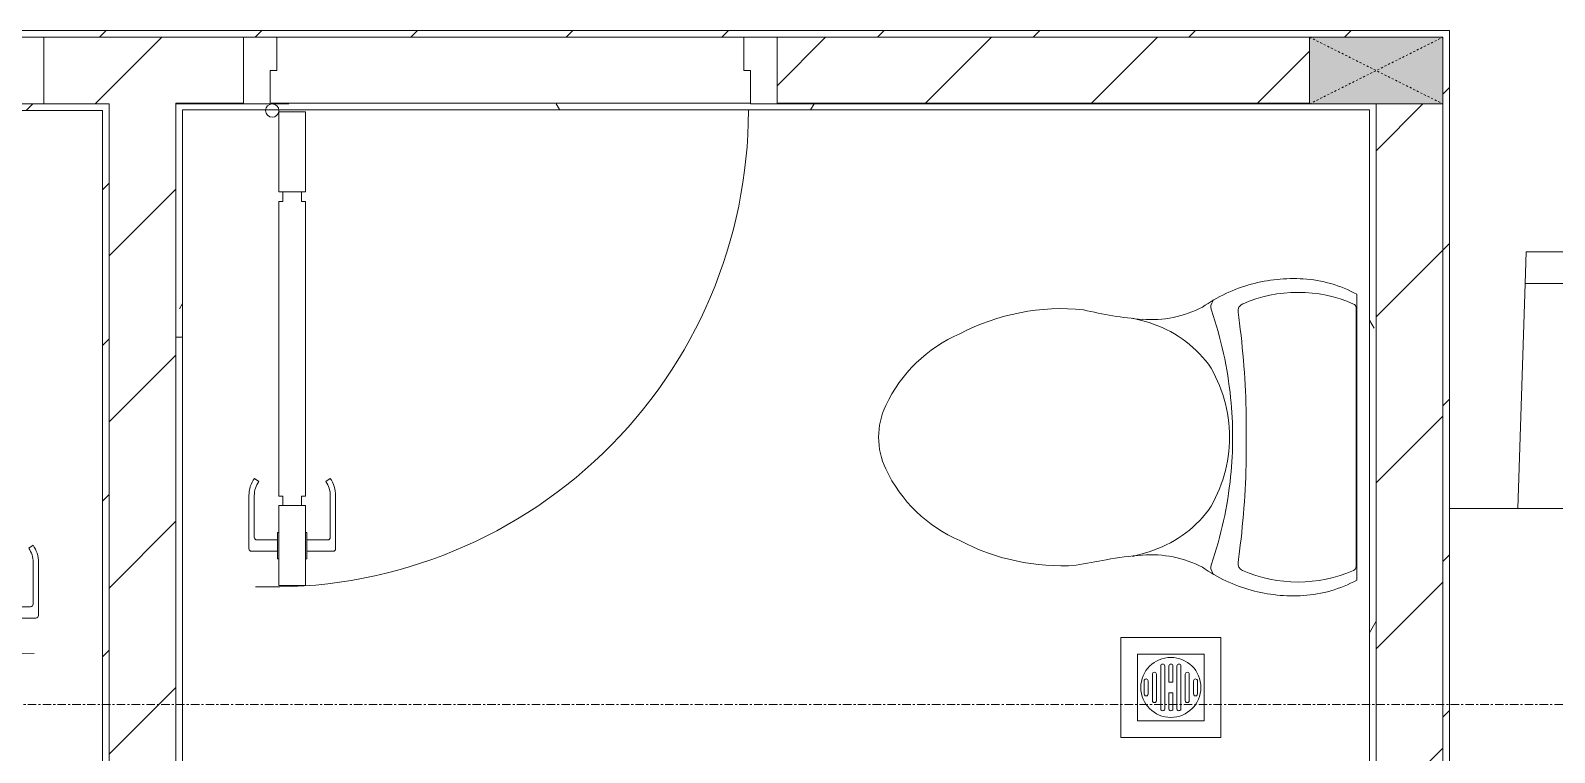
# Model space of a CAD drawing. Header units: millimetres. Extents: x -24439 to 198341, y -52871 to 149926.
# Drawn here: x 63935 to 66220, y 39165 to 40247 of the extents above; entities that cross this region are included whole.
import ezdxf

# ---------------------------------------------------------------- set-up
doc = ezdxf.new("R2010")
doc.units = ezdxf.units.MM
doc.linetypes.add('Dash', pattern=[6, 3, -3])
doc.linetypes.add('Grid Line', pattern=[22.225, 12.7, -3.175, 3.175, -3.175])
for name, color, linetype, lineweight in [('0-1', 7, 'Continuous', 5), ('A-DETL-GENF-1', 9, 'Continuous', 9), ('A-DOOR-1', 9, 'Continuous', 9), ('A-WALL-1', 253, 'Continuous', 18), ('A-WALL-PATT-1', 10, 'Continuous', 9), ('A-WALL-PATT-2', 9, 'Continuous', 9), ('I-FURN-1', 9, 'Continuous', 9), ('I-WALL-1', 253, 'Continuous', 18), ('M-EQPM-1', 9, 'Continuous', 9), ('P-SANR-FIXT-1', 9, 'Continuous', 9), ('S-COLS-2', 253, 'Continuous', 18), ('S-COLS-3', 9, 'Continuous', 9), ('S-COLS-HDLN-1', 9, 'Dash', 9), ('S-GRID-1', 1, 'Grid Line', 9)]:
    doc.layers.add(name, color=color, linetype=linetype, lineweight=lineweight)
pattern_1 = [(45, (0, 0), (-116.67262, 116.67262), [])]
pattern_2 = [(0, (0, 0), (894.08, 223.52), [73.762, -596.798, 73.762, -596.798, -3576.32]), (0, (0, 0), (894.08, 223.52), [-1341.12, 73.762, -1267.358, 73.762, -596.798, -1564.64]), (0, (0, 0), (894.08, 223.52), [-3352.8, 73.762, -373.278, 73.762, -1043.838]), (120, (335.28, 111.76), (-640.614, 662.536), [73.762, -596.798, 73.762, -4173.118]), (120, (335.28, 111.76), (-640.614, 662.536), [-744.322, -596.798, 73.762, -1267.358, -2235.2]), (120, (335.28, 111.76), (-640.614, 662.536), [-2682.24, 73.762, -596.798, 73.762, -1490.878]), (120, (335.28, 111.76), (-640.614, 662.536), [-3426.562, -373.278, 73.762, -1043.838]), (240, (447.04, 558.8), (-253.466, -886.056), [73.762, -596.798, 73.762, -4173.118]), (240, (447.04, 558.8), (-253.466, -886.056), [-744.322, -596.798, 73.762, -1267.358, -2235.2]), (240, (447.04, 558.8), (-253.466, -886.056), [-2682.24, 73.762, -596.798, 73.762, -1490.878]), (240, (447.04, 558.8), (-253.466, -886.056), [-3426.562, -373.278, 73.762, -1043.838])]
pattern_3 = [(45, (0, 0), (-124.4508, 124.4508), [])]

# ---------------------------------------------------------------- blocks, each defined once
blk = doc.blocks.new('DOOR_CW_01 CANH MO-PANEL KINH - DIW_01-900x2200-CỬA GỖ VÂN LAMINATE-553393-TKCS_MB ĐỊNH VỊ CAO ĐỘ THIẾT KẾ')
at = {"layer": 'A-DETL-GENF-1'}
for p, q in [((-397, 872), (-357, 872)), ((-397, 752), (-397, 872)), ((-357, 872), (-357, 752)), ((-399, 831.8), (-397, 831.8)), ((-399, 792.2), (-399, 831.8)), ((-397, 792.2), (-397, 831.8)), ((-357, 792.2), (-357, 831.8)), ((-355, 831.8), (-357, 831.8)), ((-355, 792.2), (-355, 831.8)), ((-442, 737), (-442, 816.5)), ((-399, 820.5), (-438, 820.5)), ((-399, 803.5), (-430, 803.5)), ((-355, 820.5), (-316, 820.5)), ((-355, 803.5), (-324, 803.5)), ((-312, 737), (-312, 816.5)), ((-434, 799.5), (-434, 737)), ((-397, 792.2), (-399, 792.2)), ((-357, 792.2), (-355, 792.2)), ((-320, 799.5), (-320, 737)), ((-357, 752), (-397, 752)), ((-397, 738), (-391, 738)), ((-397, 738), (-397, 196)), ((-363, 752), (-391, 752)), ((-391, 752), (-391, 738)), ((-363, 738), (-363, 752)), ((-357, 738), (-363, 738)), ((-357, 196), (-357, 738)), ((-433.9, 711.2), (-427.3, 715.8)), ((-320.1, 711.2), (-326.7, 715.8)), ((-397, 196), (-391, 196)), ((-391, 196), (-391, 182)), ((-357, 196), (-363, 196)), ((-363, 182), (-363, 196)), ((-357, 182), (-397, 182)), ((-397, 182), (-397, 62)), ((-391, 182), (-363, 182)), ((-357, 62), (-357, 182)), ((-397, 62), (-357, 62))]:
    blk.add_line(p, q, dxfattribs=at)
blk.add_circle((-407, 60), 10, dxfattribs=at)
for centre, radius, start, end in [((-407, 60), 814, 360, 92), ((-438, 816.5), 4, 90, 180), ((-430, 799.5), 4, 90, 180), ((-324, 799.5), 4, 360, 90), ((-316, 816.5), 4, 0, 90), ((-397, 737), 45, 180, 215), ((-397, 737), 37, 180, 215), ((-357, 737), 37, 325, 0), ((-357, 737), 45, 325, 0)]:
    blk.add_arc(centre, radius, start, end, dxfattribs=at)
at = {"layer": 'A-DOOR-1'}
for p, q in [((-410, 50), (-450, 50)), ((-450, 50), (-450, -50)), ((-410, 0), (-410, 50)), ((-407, 50), (-382, 50)), ((450, 50), (410, 50)), ((410, 50), (410, 0)), ((450, -50), (450, 50)), ((-400, 0), (-410, 0)), ((-400, -50), (-400, 0)), ((410, 0), (400, 0)), ((400, 0), (400, -50)), ((-450, -50), (-400, -50)), ((400, -50), (450, -50))]:
    blk.add_line(p, q, dxfattribs=at)
blk = doc.blocks.new('DOOR_CW_01 CANH MO-PANEL KINH - DIG_02-800x2200-CỬA NHÔM KÍNH-401063-TKCS_MB ĐỊNH VỊ CAO ĐỘ THIẾT KẾ')
at = {"layer": 'A-DETL-GENF-1'}
for p, q in [((-347, -182), (-347, -62)), ((-347, -62), (-307, -62)), ((-307, -62), (-307, -182)), ((-307, -182), (-347, -182)), ((-341, -196), (-341, -182)), ((-341, -182), (-313, -182)), ((-313, -182), (-313, -196)), ((-347, -196), (-341, -196)), ((-347, -638), (-347, -196)), ((-307, -196), (-313, -196)), ((-307, -196), (-307, -638)), ((-383.9, -611.2), (-377.3, -615.8)), ((-270.1, -611.2), (-276.7, -615.8)), ((-392, -637), (-392, -716.5)), ((-384, -699.5), (-384, -637)), ((-347, -638), (-341, -638)), ((-341, -652), (-341, -638)), ((-307, -638), (-313, -638)), ((-313, -638), (-313, -652)), ((-270, -699.5), (-270, -637)), ((-262, -637), (-262, -716.5)), ((-307, -652), (-347, -652)), ((-347, -652), (-347, -772)), ((-313, -652), (-341, -652)), ((-307, -772), (-307, -652)), ((-349, -703.5), (-380, -703.5)), ((-349, -692.2), (-349, -731.8)), ((-347, -692.2), (-349, -692.2)), ((-347, -692.2), (-347, -731.8)), ((-307, -692.2), (-307, -731.8)), ((-307, -692.2), (-305, -692.2)), ((-305, -692.2), (-305, -731.8)), ((-305, -703.5), (-274, -703.5)), ((-349, -720.5), (-388, -720.5)), ((-305, -720.5), (-266, -720.5)), ((-349, -731.8), (-347, -731.8)), ((-305, -731.8), (-307, -731.8)), ((-347, -772), (-307, -772))]:
    blk.add_line(p, q, dxfattribs=at)
blk.add_circle((-357, -60), 10, dxfattribs=at)
for centre, radius, start, end in [((-357, -60), 714, 268, 0), ((-347, -637), 45, 145, 180), ((-347, -637), 37, 145, 180), ((-307, -637), 37, 0, 35), ((-307, -637), 45, 360, 35), ((-380, -699.5), 4, 180, 270), ((-274, -699.5), 4, 270, 0), ((-388, -716.5), 4, 180, 270), ((-266, -716.5), 4, 270, 0)]:
    blk.add_arc(centre, radius, start, end, dxfattribs=at)
at = {"layer": 'A-DOOR-1'}
for p, q in [((-400, -50), (-400, 50)), ((-400, 50), (-350, 50)), ((-350, 50), (-350, 0)), ((350, 0), (350, 50)), ((350, 50), (400, 50)), ((400, 50), (400, -50)), ((-360, 0), (-360, -50)), ((-350, 0), (-360, 0)), ((360, 0), (350, 0)), ((360, -50), (360, 0)), ((-360, -50), (-400, -50)), ((-357, -50), (-332, -50)), ((400, -50), (360, -50))]:
    blk.add_line(p, q, dxfattribs=at)
blk = doc.blocks.new('TOILET - TOILET-348229-TKCS_MB ĐỊNH VỊ CAO ĐỘ THIẾT KẾ')
at = {"layer": 'P-SANR-FIXT-1'}
for p, q in [((214.2, -19.1), (-214.2, -19.1)), ((194, -19.9), (-194, -19.9)), ((-171.7, -330.3), (-178.6, -355.5)), ((171.7, -330.3), (178.6, -355.5))]:
    blk.add_line(p, q, dxfattribs=at)
for centre, radius, start, end in [((-46.1, -111.1), 191.6, 151.2809, 176.4513), ((-193.7, -26.4), 6.48, 92.3168, 156.2862), ((193.7, -26.4), 6.48, 23.7138, 87.6832), ((46.1, -111.1), 191.6, 3.5487, 28.7191), ((-9.8, -107.2), 207.3, 156.2862, 203.7138), ((9.8, -107.2), 207.3, 336.2862, 23.7138), ((1.9, -114.1), 239.7, 176.4513, 195.2961), ((-1.9, -114.1), 239.7, 344.7039, 3.5487), ((-4, -115.7), 233.6, 195.2961, 215.2147), ((4, -115.7), 233.6, 324.7853, 344.7039), ((-189.1, -185.5), 11.7, 205.4105, 277.5788), ((178.9, -2951.3), 2778.4, 97.2351, 97.5788), ((-14.3, -1400.4), 1215.6, 90.3974, 97.407), ((0, -786.7), 581.5, 84.1678, 95.8322), ((0, -3462.8), 3278, 89.6026, 90.3974), ((14.3, -1400.4), 1215.6, 82.593, 89.6026), ((-178.9, -2951.3), 2778.4, 82.4212, 82.7649), ((189.1, -185.5), 11.7, 262.4212, 334.5895), ((0.6, -792.1), 586.9, 95.8322, 108.9927), ((0, -416), 206.1, 90, 122.0732), ((0, -416), 206.1, 57.9268, 90), ((-0.6, -792.1), 586.9, 71.0073, 84.1678), ((-195, -224.1), 13.8, 230.6724, 288.9927), ((-343.5, -327.4), 167.3, 355.4559, 27.38), ((-0.4, -384), 179.5, 127.4036, 162.5964), ((0.4, -384), 179.5, 17.4036, 52.5964), ((343.5, -327.4), 167.3, 152.62, 184.5441), ((195, -224.1), 13.8, 251.0073, 309.3276), ((-719.2, -297.5), 544.3, 346.0536, 355.4559), ((719.2, -297.5), 544.3, 184.5441, 190.2879), ((-1948.3, -805.1), 2171.2, 9.681, 10.8949), ((137.1, -461.2), 329.8, 174.3487, 207.6878), ((-137.1, -461.2), 329.8, 332.3122, 3.6835), ((45.1, -528.6), 217.6, 203.2216, 244.7718), ((-45.1, -528.6), 217.6, 295.2282, 336.7784), ((0, -624.4), 111.7, 244.7718, 295.2282)]:
    blk.add_arc(centre, radius, start, end, dxfattribs=at)
blk = doc.blocks.new('THU NUOC - THU NUOC-V60-TKCS_MB ĐỊNH VỊ CAO ĐỘ THIẾT KẾ')
at = {"layer": 'M-EQPM-1'}
for p, q in [((-66.3, 70.6), (-66.3, -79.4)), ((83.7, 70.6), (-66.3, 70.6)), ((83.7, -79.4), (83.7, 70.6)), ((58.7, 45.6), (-41.3, 45.6)), ((-41.3, 45.6), (-41.3, -54.4)), ((-11, 23.3), (28.5, 23.3)), ((-1.1, 35.6), (18.5, 35.6)), ((18.5, 29.6), (-1.1, 29.6)), ((58.7, -54.4), (58.7, 45.6)), ((-23.3, 10.8), (40.9, 10.8)), ((40.9, 4.8), (-23.3, 4.8)), ((28.5, 17.3), (-11, 17.3)), ((-23.3, -1.2), (0.7, -1.2)), ((0.7, -7.2), (-23.3, -7.2)), ((-23.3, -13.6), (40.9, -13.6)), ((40.9, -19.6), (-23.3, -19.6)), ((0.7, -1.2), (0.7, -7.2)), ((16.7, -1.2), (40.9, -1.2)), ((16.7, -7.2), (16.7, -1.2)), ((40.9, -7.2), (16.7, -7.2)), ((-11, -26.1), (28.5, -26.1)), ((28.5, -32.1), (-11, -32.1)), ((-1.1, -38.5), (18.5, -38.5)), ((18.5, -44.5), (-1.1, -44.5)), ((-41.3, -54.4), (58.7, -54.4)), ((-66.3, -79.4), (83.7, -79.4))]:
    blk.add_line(p, q, dxfattribs=at)
for centre, radius, start, end in [((8.7, -4.4), 45, 0, 180), ((8.7, -4.4), 45, 0, 180), ((-11, 20.3), 3, 90, 270), ((-1.1, 32.6), 3, 90, 270), ((18.5, 32.6), 3, 270, 90), ((28.5, 20.3), 3, 270, 90), ((-23.3, 7.8), 3, 90, 270), ((40.9, 7.8), 3, 270, 90), ((8.7, -4.4), 45, 180, 360), ((8.7, -4.4), 45, 180, 360), ((-23.3, -4.2), 3, 90, 270), ((-23.3, -16.6), 3, 90, 270), ((40.9, -4.2), 3, 270, 90), ((40.9, -16.6), 3, 270, 90), ((-11, -29.1), 3, 90, 270), ((-1.1, -41.5), 3, 90, 270), ((18.5, -41.5), 3, 270, 90), ((28.5, -29.1), 3, 270, 90)]:
    blk.add_arc(centre, radius, start, end, dxfattribs=at)
blk = doc.blocks.new('G1_SOF - BO TRU - 100x200-V62-TKCS_MB ĐỊNH VỊ CAO ĐỘ THIẾT KẾ')
at = {"layer": 'S-COLS-3'}
blk.add_hatch(color=256, dxfattribs=at).paths.add_polyline_path([(-50, -100), (50, -100), (50, 100), (-50, 100)])
at = {"layer": 'S-COLS-2'}
for p, q in [((-50, 100), (50, 100)), ((-50, -100), (-50, 100)), ((50, 100), (50, -100)), ((50, -100), (-50, -100))]:
    blk.add_line(p, q, dxfattribs=at)
at = {"layer": 'S-COLS-HDLN-1'}
for p, q in [((50, -100), (-50, 100)), ((-50, -100), (50, 100))]:
    blk.add_line(p, q, dxfattribs=at)
blk = doc.blocks.new('RES_BAN AN 1 - RES_BAN AN 1-V81-TKCS_MB ĐỊNH VỊ CAO ĐỘ THIẾT KẾ')
at = {"layer": 'I-FURN-1'}
for p, q in [((-425, 1275), (425, 1275)), ((-425, 0), (-425, 1275)), ((425, 1275), (425, 0)), ((-761.9, 1168.8), (-809.6, 1167.2)), ((-809.6, 1167.2), (-809.6, 745.3)), ((-425, 1180), (-761.9, 1168.8)), ((-761.9, 1168.8), (-761.9, 743.8)), ((-761.9, 743.8), (-761.9, 1168.8)), ((-425, 732.5), (-425, 1180)), ((425, 1180), (761.9, 1168.8)), ((425, 732.5), (425, 1180)), ((761.9, 1168.8), (761.9, 743.8)), ((761.9, 1168.8), (761.9, 743.8)), ((809.6, 1167.2), (761.9, 1168.8)), ((809.6, 745.3), (809.6, 1167.2)), ((-809.6, 745.3), (-761.9, 743.8)), ((-761.9, 743.8), (-425, 732.5)), ((761.9, 743.8), (425, 732.5)), ((761.9, 743.8), (809.6, 745.3)), ((-425, 549.7), (-761.9, 538.5)), ((-425, 102.3), (-425, 549.7)), ((425, 549.7), (761.9, 538.5)), ((425, 102.3), (425, 549.7)), ((-809.6, 536.9), (-761.9, 538.5)), ((-809.6, 115.1), (-809.6, 536.9)), ((-761.9, 538.5), (-761.9, 113.5)), ((-761.9, 538.5), (-761.9, 113.5)), ((761.9, 538.5), (761.9, 113.5)), ((761.9, 538.5), (809.6, 536.9)), ((761.9, 113.5), (761.9, 538.5)), ((809.6, 536.9), (809.6, 115.1)), ((-761.9, 113.5), (-809.6, 115.1)), ((809.6, 115.1), (761.9, 113.5)), ((-761.9, 113.5), (-425, 102.3)), ((761.9, 113.5), (425, 102.3))]:
    blk.add_line(p, q, dxfattribs=at)
blk = doc.blocks.new('NCV_TKTC_TANG 1_rvt-1-TKCS_MB ĐỊNH VỊ CAO ĐỘ THIẾT KẾ')
at = {"layer": 'A-WALL-PATT-1'}
h = blk.add_hatch(dxfattribs=at)
h.set_pattern_fill('FP_2', color=256, style=0, pattern_type=2)
h.set_pattern_definition(pattern_3)
h.paths.add_polyline_path([(61052.6, 40136.9), (62552.6, 40136.9), (62552.6, 40236.9), (61052.6, 40236.9)])
h.paths.add_polyline_path([(62752.6, 40136.9), (63054.6, 40136.9), (63054.6, 40236.9), (62752.6, 40236.9), (62752.6, 40186.9)])
h.paths.add_polyline_path([(65852.6, 40136.9), (65852.6, 40236.9), (65054.2, 40236.9), (65054.2, 40136.9)])
h.paths.add_polyline_path([(64254.2, 40136.9), (64254.2, 40236.9), (63954.6, 40236.9), (63954.6, 40136.9), (64152.6, 40136.9)])
h = blk.add_hatch(dxfattribs=at)
h.set_pattern_fill('FP_2', color=256, style=0, pattern_type=2)
h.set_pattern_definition(pattern_3)
h.paths.add_polyline_path([(64052.6, 38186.9), (64152.6, 38186.9), (64152.6, 40136.9), (64052.6, 40136.9), (64052.6, 38884.5)])
h = blk.add_hatch(dxfattribs=at)
h.set_pattern_fill('FP_4', color=256, style=0, pattern_type=2)
h.set_pattern_definition(pattern_2)
h.paths.add_polyline_path([(64162.6, 38186.9), (64162.6, 40137.8), (64152.6, 40137.8), (64152.6, 38186.9)])
h = blk.add_hatch(dxfattribs=at)
h.set_pattern_fill('FP_4', color=256, style=0, pattern_type=2)
h.set_pattern_definition(pattern_2)
h.paths.add_polyline_path([(64294.2, 40127.8), (65952.6, 40127.8), (65951.7, 40136.9), (64162.6, 40136.9), (64162.6, 40127.8), (64254.2, 40127.8)])
h = blk.add_hatch(dxfattribs=at)
h.set_pattern_fill('FP_2', color=256, style=0, pattern_type=2)
h.set_pattern_definition(pattern_3)
h.paths.add_polyline_path([(66052.6, 35736.9), (66052.6, 37736.9), (65952.6, 37736.9), (65952.6, 35736.9)])
h.paths.add_polyline_path([(65952.6, 37836.9), (66052.6, 37836.9), (66052.6, 40136.9), (65952.6, 40136.9), (65952.6, 37898.3)])
h = blk.add_hatch(dxfattribs=at)
h.set_pattern_fill('FP_4', color=256, style=0, pattern_type=2)
h.set_pattern_definition(pattern_2)
h.paths.add_polyline_path([(65942.6, 37836.9), (65952.6, 37836.9), (65952.6, 40127.8), (65942.6, 40127.8), (65942.6, 37846.9)])
at = {"layer": 'A-WALL-PATT-2'}
h = blk.add_hatch(dxfattribs=at)
h.set_pattern_fill('FP_3', color=256, style=0, pattern_type=2)
h.set_pattern_definition(pattern_1)
h.paths.add_polyline_path([(63054.6, 40236.9), (66052.6, 40236.9), (66052.6, 40246.9), (62752.6, 40246.9), (62752.6, 40236.9)])
h = blk.add_hatch(dxfattribs=at)
h.set_pattern_fill('FP_3', color=256, style=0, pattern_type=2)
h.set_pattern_definition(pattern_1)
h.paths.add_polyline_path([(66062.6, 35747.4), (66062.6, 40246.9), (66052.6, 40246.9), (66052.6, 35747.4)])
h = blk.add_hatch(dxfattribs=at)
h.set_pattern_fill('FP_3', color=256, style=0, pattern_type=2)
h.set_pattern_definition(pattern_1)
h.paths.add_polyline_path([(63954.6, 40126.9), (64042.6, 40126.9), (64042.6, 40136.9), (61152.6, 40136.9), (61152.6, 40126.9), (63914.6, 40126.9)])
h = blk.add_hatch(dxfattribs=at)
h.set_pattern_fill('FP_3', color=256, style=0, pattern_type=2)
h.set_pattern_definition(pattern_1)
h.paths.add_polyline_path([(64052.6, 35736.9), (64052.6, 40136.9), (64042.6, 40136.9), (64042.6, 35736.9)])
at = {"layer": 'A-WALL-1'}
for p, q in [((64254.2, 40236.9), (63954.6, 40236.9)), ((65852.6, 40236.9), (65054.2, 40236.9)), ((63954.6, 40136.9), (64052.6, 40136.9)), ((64052.6, 40136.9), (64052.6, 38186.9)), ((64152.6, 40136.9), (64254.2, 40136.9)), ((64152.6, 38186.9), (64152.6, 40136.9)), ((65054.2, 40136.9), (65852.6, 40136.9)), ((65952.6, 40136.9), (65952.6, 37836.9)), ((66052.6, 37836.9), (66052.6, 40136.9))]:
    blk.add_line(p, q, dxfattribs=at)
at = {"layer": 'I-WALL-1'}
for p, q in [((66052.6, 40246.9), (62762.6, 40246.9)), ((63954.6, 40236.9), (64254.2, 40236.9)), ((64304.2, 40236.9), (65004.2, 40236.9)), ((65054.2, 40236.9), (65852.6, 40236.9)), ((66062.6, 40246.9), (66052.6, 40246.9)), ((66062.6, 35747.4), (66062.6, 40246.9)), ((64042.6, 40136.9), (63954.6, 40136.9)), ((64052.6, 40136.9), (64042.6, 40136.9)), ((64052.6, 36636.9), (64052.6, 40136.9)), ((64162.6, 40137.8), (64152.6, 40137.8)), ((64152.6, 40137.8), (64152.6, 38186.9)), ((64254.2, 40137.8), (64162.6, 40137.8)), ((65014.2, 40137.8), (64294.2, 40137.8)), ((65852.6, 40137.8), (65054.2, 40137.8)), ((65952.6, 40127.8), (65952.6, 40136.9)), ((66052.6, 40136.9), (66052.6, 37836.9)), ((61162.6, 40126.9), (64042.6, 40126.9)), ((64042.6, 40126.9), (64042.6, 35746.9)), ((64162.6, 38196.9), (64162.6, 40127.8)), ((64162.6, 40127.8), (65942.6, 40127.8)), ((65942.6, 40127.8), (65942.6, 37846.9)), ((65952.6, 37836.9), (65952.6, 40127.8))]:
    blk.add_line(p, q, dxfattribs=at)
at = {"layer": 'A-DOOR-1', "rotation": 180}
blk.add_blockref('DOOR_CW_01 CANH MO-PANEL KINH - DIW_01-900x2200-CỬA GỖ VÂN LAMINATE-553393-TKCS_MB ĐỊNH VỊ CAO ĐỘ THIẾT KẾ', (63504.6, 40186.9), dxfattribs=at)
at = {"layer": 'A-DOOR-1'}
blk.add_blockref('DOOR_CW_01 CANH MO-PANEL KINH - DIG_02-800x2200-CỬA NHÔM KÍNH-401063-TKCS_MB ĐỊNH VỊ CAO ĐỘ THIẾT KẾ', (64654.2, 40186.9), dxfattribs=at)
at = {"layer": 'I-FURN-1', "rotation": 270.0000000000001}
blk.add_blockref('RES_BAN AN 1 - RES_BAN AN 1-V81-TKCS_MB ĐỊNH VỊ CAO ĐỘ THIẾT KẾ', (66062.6, 39105.7), dxfattribs=at)
at = {"layer": 'M-EQPM-1', "rotation": 270.0000000000008}
blk.add_blockref('THU NUOC - THU NUOC-V60-TKCS_MB ĐỊNH VỊ CAO ĐỘ THIẾT KẾ', (65649.1, 39271.1), dxfattribs=at)
at = {"layer": 'P-SANR-FIXT-1', "rotation": 269.9999999999998}
blk.add_blockref('TOILET - TOILET-348229-TKCS_MB ĐỊNH VỊ CAO ĐỘ THIẾT KẾ', (65942.6, 39637.4), dxfattribs=at)
at = {"layer": 'S-COLS-3', "rotation": 270.0000000000007}
blk.add_blockref('G1_SOF - BO TRU - 100x200-V62-TKCS_MB ĐỊNH VỊ CAO ĐỘ THIẾT KẾ', (65952.6, 40186.9), dxfattribs=at)

msp = doc.modelspace()

# ---------------------------------------------------------------- linework, layer by layer
at = {"layer": 'S-GRID-1'}
msp.add_line((131551.8, 39236.9), (29351.8, 39236.9), dxfattribs=at)

# ---------------------------------------------------------------- block references
at = {"layer": '0-1'}
msp.add_blockref('NCV_TKTC_TANG 1_rvt-1-TKCS_MB ĐỊNH VỊ CAO ĐỘ THIẾT KẾ', (0, 0), dxfattribs=at)

doc.saveas('drawing.dxf')
